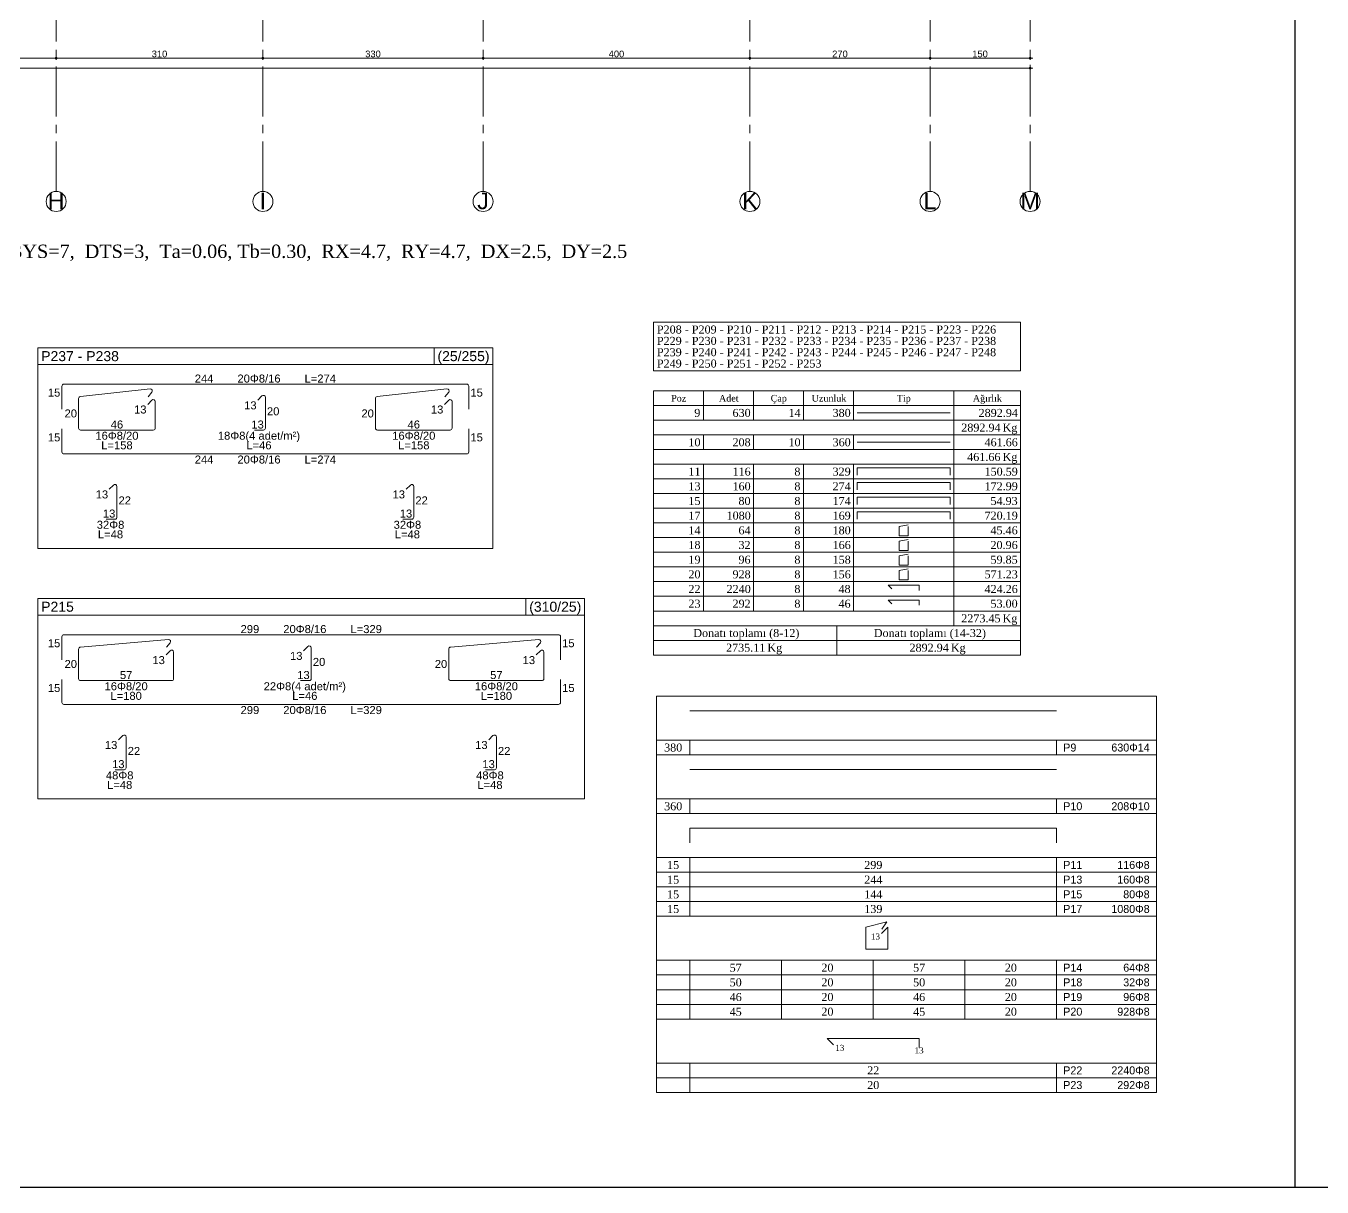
# Model space of a CAD drawing. Header units: millimetres. Extents: x 2232 to 85269, y -3593 to 5869.
# Drawn here: x 30545 to 32488, y 1369 to 3110 of the extents above; entities that cross this region are included whole.
import ezdxf

# ---------------------------------------------------------------- set-up
doc = ezdxf.new("R2010")
doc.units = ezdxf.units.MM
doc.linetypes.add('CENTER2', pattern=[112.5, 75, -12.5, 12.5, -12.5])
doc.linetypes.add('DASHDOT2', pattern=[12.7, 6.35, -3.175, 0, -3.175])
doc.layers.add('aks', color=251, linetype='DASHDOT2', lineweight=35)
for name, color, linetype in [('Donatı Metraj Tablosu', 7, 'Continuous'), ('Donatı Topl. Uzun. Yazısı', 7, 'Continuous'), ('Donatı Uz. Yazısı', 7, 'Continuous'), ('Donatı Yazısı', 7, 'Continuous'), ('Donatı Çizgisi', 7, 'Continuous'), ('Kolon', 7, 'Continuous'), ('Standart', 7, 'Continuous'), ('Ölçülendirme', 7, 'Continuous')]:
    doc.layers.add(name, color=color, linetype=linetype)
doc.styles.add('arial_1_18', font='arial.ttf', dxfattribs={"height": 0.2})
doc.styles.add('symbol_1_18', font='symbol.ttf', dxfattribs={"height": 0.2})
doc.styles.add('times new roman_1_18', font='times.ttf', dxfattribs={"height": 0.2})

# ---------------------------------------------------------------- blocks, each defined once
blk = doc.blocks.new('IDE999Entity6893')
at = {"layer": 'Donatı Çizgisi', "color": 1, "linetype": 'Continuous', "lineweight": 5}
for points in [[(21977.9, 1220), (21977.9, 1185.5)], [(22722.4, 1223), (21980.9, 1223)], [(22346.6, 1205.2), (22340.2, 1198.9)], [(22725.4, 1185.5), (22725.4, 1220)], [(22351.7, 1157.1), (22351.7, 1203.1)], [(21977.9, 1155.9), (21977.9, 1121.4)], [(22335.4, 1154.1), (22348.7, 1154.1)], [(22725.4, 1121.4), (22725.4, 1155.9)], [(21980.9, 1118.4), (22722.4, 1118.4)], [(22069.1, 1071.7), (22062.7, 1065.3)], [(22074.2, 1023.5), (22074.2, 1069.6)], [(22624.1, 1071.7), (22617.7, 1065.3)], [(22629.2, 1023.5), (22629.2, 1069.6)], [(22057.9, 1020.5), (22071.2, 1020.5)], [(22612.9, 1020.5), (22626.2, 1020.5)]]:
    blk.add_lwpolyline(points, dxfattribs=at)
at = {"layer": 'Donatı Çizgisi', "color": 5, "linetype": 'Continuous', "lineweight": 5}
for points in [[(22137.7, 1215.9), (22005.7, 1204.3)], [(22134.5, 1204.1), (22140.2, 1211)], [(22692.7, 1215.9), (22560.7, 1204.3)], [(22689.5, 1204.1), (22695.2, 1211)], [(22002.9, 1201.4), (22002.9, 1157.1)], [(22140.3, 1199), (22134, 1192.6)], [(22145.4, 1157.1), (22145.4, 1196.9)], [(22557.9, 1201.4), (22557.9, 1157.1)], [(22695.3, 1199), (22689, 1192.6)], [(22700.4, 1157.1), (22700.4, 1196.9)], [(22005.9, 1154.1), (22142.4, 1154.1)], [(22560.9, 1154.1), (22697.4, 1154.1)]]:
    blk.add_lwpolyline(points, dxfattribs=at)
at = {"layer": 'Donatı Çizgisi', "color": 1, "linetype": 'Continuous', "lineweight": 5}
for centre, start, end in [((21980.9, 1220), 90, 180), ((22348.7, 1203.1), 0, 135), ((22722.4, 1220), 0, 90), ((22348.7, 1157.1), 270, 0), ((21980.9, 1121.4), 180, 270), ((22722.4, 1121.4), 270, 0), ((22071.2, 1069.6), 0, 135), ((22626.2, 1069.6), 0, 135), ((22071.2, 1023.5), 270, 0), ((22626.2, 1023.5), 270, 0)]:
    blk.add_arc(centre, 3, start, end, dxfattribs=at)
at = {"layer": 'Donatı Çizgisi', "color": 5, "linetype": 'Continuous', "lineweight": 5}
for centre, start, end in [((22137.9, 1212.9), 320.0131, 95.0131), ((22692.9, 1212.9), 320.0131, 95.0131), ((22005.9, 1201.4), 95.0131, 180), ((22142.4, 1196.9), 0, 135), ((22560.9, 1201.4), 95.0131, 180), ((22697.4, 1196.9), 0, 135), ((22005.9, 1157.1), 180, 270), ((22142.4, 1157.1), 270, 0), ((22560.9, 1157.1), 180, 270), ((22697.4, 1157.1), 270, 0)]:
    blk.add_arc(centre, 3, start, end, dxfattribs=at)
at = {"layer": 'Standart', "color": 1, "linetype": 'Continuous', "lineweight": 5}
for points in [[(21941.9, 1252.4), (21941.9, 1277.4)], [(21941.9, 1277.4), (22761.5, 1277.4)], [(22673.5, 1277.4), (22673.5, 1252.4)], [(22761.5, 1277.4), (22761.5, 1252.4)], [(21941.9, 1252.4), (22761.5, 1252.4)], [(21941.9, 976.7), (21941.9, 1252.4)], [(22761.5, 1252.4), (22761.5, 976.7)], [(22761.5, 976.7), (21941.9, 976.7)]]:
    blk.add_lwpolyline(points, dxfattribs=at)
at = {"layer": 'Donatı Topl. Uzun. Yazısı', "color": 1, "linetype": 'Continuous', "lineweight": 5, "style": 'arial_1_18'}
for s, p in [('L=329', (22410.5, 1225.4)), ('L=180', (22050.7, 1125.3)), ('L=46', (22323.2, 1125.3)), ('L=180', (22605.7, 1125.3)), ('L=329', (22410.5, 1104)), ('L=48', (22045.7, 991.7)), ('L=48', (22600.7, 991.7))]:
    blk.add_text(s, height=12, dxfattribs=at).set_placement(p)
at = {"layer": 'Donatı Uz. Yazısı', "color": 1, "linetype": 'Continuous', "lineweight": 5, "style": 'arial_1_18'}
for s, p in [('299', (22245.8, 1225.4)), ('15', (21956.9, 1204.2)), ('20', (21981.9, 1173.1)), ('13', (22113.6, 1178.9)), ('13', (22319.9, 1185.2)), ('20', (22354.1, 1176.2)), ('20', (22536.9, 1173.1)), ('13', (22668.6, 1178.9)), ('57', (22064.9, 1156.5)), ('13', (22330.7, 1156.5)), ('57', (22619.9, 1156.5)), ('15', (22727.8, 1137.1)), ('299', (22245.8, 1104)), ('13', (22042.4, 1051.6)), ('22', (22076.6, 1042.7)), ('13', (22597.4, 1051.6)), ('22', (22631.6, 1042.7)), ('13', (22053.2, 1022.9)), ('13', (22608.2, 1022.9))]:
    blk.add_text(s, height=12, dxfattribs=at).set_placement(p)
for p in [(22727.8, 1204.2), (21956.9, 1137.1)]:
    blk.add_text('15', height=12, rotation=360, dxfattribs=at).set_placement(p)
at = {"layer": 'Donatı Yazısı', "color": 1, "linetype": 'Continuous', "lineweight": 5, "style": 'arial_1_18'}
for s, p in [('20Φ8/16', (22309.8, 1225.4)), ('16Φ8/20', (22041.9, 1139.7)), ('22Φ8(4 adet/m²)', (22280.4, 1139.7)), ('16Φ8/20', (22596.9, 1139.7)), ('20Φ8/16', (22309.8, 1104)), ('48Φ8', (22043.9, 1006.1)), ('48Φ8', (22598.9, 1006.1))]:
    blk.add_text(s, height=12, dxfattribs=at).set_placement(p)
at = {"layer": 'Standart', "color": 1, "linetype": 'Continuous', "lineweight": 5, "style": 'arial_1_18'}
for s, p in [('P215', (21946.9, 1257.4)), ('(310/25)', (22678.5, 1257.4))]:
    blk.add_text(s, height=15, dxfattribs=at).set_placement(p)
blk = doc.blocks.new('IDE999Entity6894')
at = {"layer": 'Donatı Çizgisi', "color": 1, "linetype": 'Continuous', "lineweight": 5}
for points in [[(21977.9, 1595.6), (21977.9, 1561.1)], [(22584.9, 1598.6), (21980.9, 1598.6)], [(22587.9, 1561.1), (22587.9, 1595.6)], [(22277.8, 1580.9), (22271.5, 1574.5)], [(22282.9, 1532.7), (22282.9, 1578.8)], [(21977.9, 1531.5), (21977.9, 1497)], [(22266.7, 1529.7), (22279.9, 1529.7)], [(22587.9, 1497), (22587.9, 1531.5)], [(21980.9, 1494), (22584.9, 1494)], [(22055.3, 1447.3), (22049, 1441)], [(22060.4, 1399.2), (22060.4, 1445.2)], [(22500.3, 1447.3), (22494, 1441)], [(22505.4, 1399.2), (22505.4, 1445.2)], [(22044.2, 1396.2), (22057.4, 1396.2)], [(22489.2, 1396.2), (22502.4, 1396.2)]]:
    blk.add_lwpolyline(points, dxfattribs=at)
at = {"layer": 'Donatı Çizgisi', "color": 5, "linetype": 'Continuous', "lineweight": 5}
for points in [[(22002.9, 1577.1), (22002.9, 1532.7)], [(22110.1, 1591.4), (22005.6, 1580)], [(22112.8, 1574.6), (22106.5, 1568.3)], [(22107.1, 1579.5), (22112.7, 1586.5)], [(22447.9, 1577.1), (22447.9, 1532.7)], [(22555.1, 1591.4), (22450.6, 1580)], [(22557.8, 1574.6), (22551.5, 1568.3)], [(22552.1, 1579.5), (22557.7, 1586.5)], [(22117.9, 1532.7), (22117.9, 1572.5)], [(22562.9, 1532.7), (22562.9, 1572.5)], [(22005.9, 1529.7), (22114.9, 1529.7)], [(22450.9, 1529.7), (22559.9, 1529.7)]]:
    blk.add_lwpolyline(points, dxfattribs=at)
at = {"layer": 'Donatı Çizgisi', "color": 1, "linetype": 'Continuous', "lineweight": 5}
for centre, start, end in [((21980.9, 1595.6), 90, 180), ((22584.9, 1595.6), 0, 90), ((22279.9, 1578.8), 0, 135), ((22279.9, 1532.7), 270, 0), ((21980.9, 1497), 180, 270), ((22584.9, 1497), 270, 0), ((22057.4, 1445.2), 0, 135), ((22502.4, 1445.2), 0, 135), ((22057.4, 1399.2), 270, 0), ((22502.4, 1399.2), 270, 0)]:
    blk.add_arc(centre, 3, start, end, dxfattribs=at)
at = {"layer": 'Donatı Çizgisi', "color": 5, "linetype": 'Continuous', "lineweight": 5}
for centre, start, end in [((22005.9, 1577.1), 96.2034, 180), ((22110.4, 1588.4), 321.2034, 96.2034), ((22114.9, 1572.5), 0, 135), ((22450.9, 1577.1), 96.2034, 180), ((22555.4, 1588.4), 321.2034, 96.2034), ((22559.9, 1572.5), 0, 135), ((22005.9, 1532.7), 180, 270), ((22114.9, 1532.7), 270, 0), ((22450.9, 1532.7), 180, 270), ((22559.9, 1532.7), 270, 0)]:
    blk.add_arc(centre, 3, start, end, dxfattribs=at)
at = {"layer": 'Standart', "color": 1, "linetype": 'Continuous', "lineweight": 5}
for points in [[(21941.9, 1628.1), (21941.9, 1653.1)], [(21941.9, 1653.1), (22624, 1653.1)], [(22535.9, 1653.1), (22535.9, 1628.1)], [(22624, 1653.1), (22624, 1628.1)], [(21941.9, 1628.1), (22624, 1628.1)], [(21941.9, 1352.4), (21941.9, 1628.1)], [(22624, 1628.1), (22624, 1352.4)], [(22624, 1352.4), (21941.9, 1352.4)]]:
    blk.add_lwpolyline(points, dxfattribs=at)
at = {"layer": 'Donatı Topl. Uzun. Yazısı', "color": 1, "linetype": 'Continuous', "lineweight": 5, "style": 'arial_1_18'}
for s, p in [('L=274', (22341.7, 1601)), ('L=158', (22036.9, 1500.9)), ('L=46', (22254.4, 1500.9)), ('L=158', (22481.9, 1500.9)), ('L=274', (22341.7, 1479.6)), ('L=48', (22031.9, 1367.4)), ('L=48', (22476.9, 1367.4))]:
    blk.add_text(s, height=12, rotation=360, dxfattribs=at).set_placement(p)
at = {"layer": 'Donatı Uz. Yazısı', "color": 1, "linetype": 'Continuous', "lineweight": 5, "style": 'arial_1_18'}
for s, p in [('244', (22177.1, 1601)), ('15', (21956.9, 1579.9)), ('15', (22590.3, 1579.9)), ('20', (21981.9, 1548.7)), ('13', (22086.1, 1554.6)), ('13', (22251.1, 1560.8)), ('20', (22285.3, 1551.9)), ('20', (22426.9, 1548.7)), ('13', (22531.1, 1554.6)), ('46', (22051.1, 1532.1)), ('13', (22261.9, 1532.1)), ('46', (22496.1, 1532.1)), ('15', (21956.9, 1512.8)), ('15', (22590.3, 1512.8)), ('244', (22177.1, 1479.6)), ('13', (22028.6, 1427.3)), ('13', (22473.6, 1427.3)), ('22', (22062.8, 1418.3)), ('22', (22507.8, 1418.3)), ('13', (22039.4, 1398.6)), ('13', (22484.4, 1398.6))]:
    blk.add_text(s, height=12, rotation=360, dxfattribs=at).set_placement(p)
at = {"layer": 'Donatı Yazısı', "color": 1, "linetype": 'Continuous', "lineweight": 5, "style": 'arial_1_18'}
for s, p in [('20Φ8/16', (22241.1, 1601)), ('16Φ8/20', (22028.1, 1515.3)), ('18Φ8(4 adet/m²)', (22211.7, 1515.3)), ('16Φ8/20', (22473.1, 1515.3)), ('20Φ8/16', (22241.1, 1479.6)), ('32Φ8', (22030.2, 1381.8)), ('32Φ8', (22475.2, 1381.8))]:
    blk.add_text(s, height=12, rotation=360, dxfattribs=at).set_placement(p)
at = {"layer": 'Standart', "color": 1, "linetype": 'Continuous', "lineweight": 5, "style": 'arial_1_18'}
for s, p in [('P237 - P238', (21946.9, 1633.1)), ('(25/255)', (22540.9, 1633.1))]:
    blk.add_text(s, height=15, dxfattribs=at).set_placement(p)
blk = doc.blocks.new('IDE999Entity6896')
at = {"layer": 'Donatı Metraj Tablosu', "color": 1, "linetype": 'Continuous', "lineweight": 5}
for points in [[(22201.2, -228), (22751.2, -228)], [(22201.2, -228), (22201.2, -624)], [(22276.2, -228), (22276.2, -272)], [(22351.2, -228), (22351.2, -272)], [(22426.2, -228), (22426.2, -272)], [(22501.2, -228), (22501.2, -272)], [(22651.2, -228), (22651.2, -580)], [(22751.2, -228), (22751.2, -624)], [(22201.2, -250), (22751.2, -250)], [(22201.2, -272), (22751.2, -272)], [(22506.7, -261), (22645.7, -261)], [(22201.2, -294), (22751.2, -294)], [(22276.2, -294), (22276.2, -316)], [(22351.2, -294), (22351.2, -316)], [(22426.2, -294), (22426.2, -316)], [(22501.2, -294), (22501.2, -316)], [(22506.7, -305), (22645.7, -305)], [(22201.2, -316), (22751.2, -316)], [(22201.2, -338), (22751.2, -338)], [(22276.2, -338), (22276.2, -558)], [(22351.2, -338), (22351.2, -558)], [(22426.2, -338), (22426.2, -558)], [(22501.2, -338), (22501.2, -558)], [(22506.7, -343.5), (22645.7, -343.5)], [(22506.7, -354.5), (22506.7, -343.5)], [(22645.7, -354.5), (22645.7, -343.5)], [(22201.2, -360), (22751.2, -360)], [(22506.7, -365.5), (22645.7, -365.5)], [(22506.7, -376.5), (22506.7, -365.5)], [(22645.7, -376.5), (22645.7, -365.5)], [(22201.2, -382), (22751.2, -382)], [(22506.7, -387.5), (22645.7, -387.5)], [(22506.7, -398.5), (22506.7, -387.5)], [(22645.7, -398.5), (22645.7, -387.5)], [(22201.2, -404), (22751.2, -404)], [(22201.2, -426), (22751.2, -426)], [(22506.7, -409.5), (22645.7, -409.5)], [(22506.7, -420.5), (22506.7, -409.5)], [(22645.7, -420.5), (22645.7, -409.5)], [(22569.3, -431.5), (22582.7, -428.8)], [(22569.3, -445.3), (22569.3, -431.5)], [(22583.1, -445.3), (22569.3, -445.3)], [(22583.1, -431.5), (22583.1, -445.3)], [(22201.2, -448), (22751.2, -448)], [(22569.3, -453.5), (22582.7, -450.8)], [(22569.3, -467.3), (22569.3, -453.5)], [(22583.1, -453.5), (22583.1, -467.3)], [(22201.2, -470), (22751.2, -470)], [(22583.1, -467.3), (22569.3, -467.3)], [(22569.3, -475.5), (22582.7, -472.8)], [(22569.3, -489.3), (22569.3, -475.5)], [(22583.1, -475.5), (22583.1, -489.3)], [(22201.2, -492), (22751.2, -492)], [(22583.1, -489.3), (22569.3, -489.3)], [(22569.3, -497.5), (22582.7, -494.8)], [(22569.3, -511.3), (22569.3, -497.5)], [(22583.1, -497.5), (22583.1, -511.3)], [(22201.2, -514), (22751.2, -514)], [(22553, -519.5), (22599.4, -519.5)], [(22553, -519.5), (22558.5, -525)], [(22583.1, -511.3), (22569.3, -511.3)], [(22599.4, -519.5), (22599.4, -527.3)], [(22201.2, -536), (22751.2, -536)], [(22553, -541.5), (22599.4, -541.5)], [(22553, -541.5), (22558.5, -547)], [(22599.4, -541.5), (22599.4, -549.3)], [(22201.2, -558), (22751.2, -558)], [(22201.2, -580), (22751.2, -580)], [(22476.2, -580), (22476.2, -624)], [(22201.2, -602), (22751.2, -602)], [(22201.2, -624), (22751.2, -624)]]:
    blk.add_lwpolyline(points, dxfattribs=at)
at = {"layer": 'Donatı Metraj Tablosu', "color": 1, "linetype": 'Continuous', "lineweight": 5, "style": 'times new roman_1_18'}
for s, height, p in [('Poz', 10, (22227.6, -244)), ('Adet', 10, (22299.3, -244)), ('Çap', 10, (22376.8, -244)), ('Uzunluk', 10, (22438.2, -244)), ('Tip', 10, (22565.9, -244)), ('Ağırlık', 10, (22679.8, -244)), ('9', 12, (22262.3, -267)), ('630', 12, (22319.6, -267)), ('14', 12, (22403.5, -267)), ('380', 12, (22469.6, -267)), ('2892.94', 12, (22688.5, -267)), ('2892.94', 12, (22662.5, -289)), ('Kg', 12, (22724.5, -289)), ('10', 12, (22253.5, -311)), ('208', 12, (22319.6, -311)), ('10', 12, (22403.5, -311)), ('360', 12, (22469.6, -311)), ('461.66', 12, (22697.4, -311)), ('461.66', 12, (22671.4, -333)), ('Kg', 12, (22724.5, -333)), ('11', 12, (22253.5, -355)), ('116', 12, (22319.6, -355)), ('8', 12, (22412.3, -355)), ('329', 12, (22469.6, -355)), ('150.59', 12, (22697.4, -355)), ('13', 12, (22253.5, -377)), ('160', 12, (22319.6, -377)), ('8', 12, (22412.3, -377)), ('274', 12, (22469.6, -377)), ('172.99', 12, (22697.4, -377)), ('15', 12, (22253.5, -399)), ('80', 12, (22328.5, -399)), ('8', 12, (22412.3, -399)), ('174', 12, (22469.6, -399)), ('54.93', 12, (22706.3, -399)), ('17', 12, (22253.5, -421)), ('1080', 12, (22310.7, -421)), ('8', 12, (22412.3, -421)), ('169', 12, (22469.6, -421)), ('720.19', 12, (22697.4, -421)), ('14', 12, (22253.5, -443)), ('64', 12, (22328.5, -443)), ('8', 12, (22412.3, -443)), ('180', 12, (22469.6, -443)), ('45.46', 12, (22706.3, -443)), ('18', 12, (22253.5, -465)), ('32', 12, (22328.5, -465)), ('8', 12, (22412.3, -465)), ('166', 12, (22469.6, -465)), ('20.96', 12, (22706.3, -465)), ('19', 12, (22253.5, -487)), ('96', 12, (22328.5, -487)), ('8', 12, (22412.3, -487)), ('158', 12, (22469.6, -487)), ('59.85', 12, (22706.3, -487)), ('20', 12, (22253.5, -509)), ('928', 12, (22319.6, -509)), ('8', 12, (22412.3, -509)), ('156', 12, (22469.6, -509)), ('571.23', 12, (22697.4, -509)), ('22', 12, (22253.5, -531)), ('2240', 12, (22310.7, -531)), ('8', 12, (22412.3, -531)), ('48', 12, (22478.5, -531)), ('424.26', 12, (22697.4, -531)), ('23', 12, (22253.5, -553)), ('292', 12, (22319.6, -553)), ('8', 12, (22412.3, -553)), ('46', 12, (22478.5, -553)), ('53.00', 12, (22706.3, -553)), ('2273.45', 12, (22662.5, -575)), ('Kg', 12, (22724.5, -575)), ('Donatı toplamı (8-12)', 12, (22260.8, -597)), ('Donatı toplamı (14-32)', 12, (22531.4, -597)), ('2735.11', 12, (22309.9, -619)), ('Kg', 12, (22371.9, -619)), ('2892.94', 12, (22584.9, -619)), ('Kg', 12, (22646.9, -619))]:
    blk.add_text(s, height=height, dxfattribs=at).set_placement(p)
blk = doc.blocks.new('IDE999Entity6897')
at = {"layer": 'Donatı Metraj Tablosu', "color": 1, "linetype": 'Continuous', "lineweight": 5}
for points in [[(22201.2, -198), (22201.2, -125)], [(22201.2, -125), (22751.2, -125)], [(22751.2, -125), (22751.2, -198)], [(22751.2, -198), (22201.2, -198)]]:
    blk.add_lwpolyline(points, dxfattribs=at)
at = {"layer": 'Donatı Metraj Tablosu', "color": 1, "linetype": 'Continuous', "lineweight": 5, "style": 'times new roman_1_18'}
for s, p in [('P208 - P209 - P210 - P211 - P212 - P213 - P214 - P215 - P223 - P226', (22206.2, -142)), ('P229 - P230 - P231 - P232 - P233 - P234 - P235 - P236 - P237 - P238', (22206.2, -159)), ('P239 - P240 - P241 - P242 - P243 - P244 - P245 - P246 - P247 - P248', (22206.2, -176)), ('P249 - P250 - P251 - P252 - P253', (22206.2, -193))]:
    blk.add_text(s, height=12, dxfattribs=at).set_placement(p)
blk = doc.blocks.new('IDE999Entity6898')
at = {"layer": 'Donatı Metraj Tablosu', "color": 1, "linetype": 'Continuous', "lineweight": 5}
for points in [[(22781.2, -30), (23531.2, -30)], [(22781.2, -30), (22781.2, -118)], [(23531.2, -30), (23531.2, -118)], [(22831.2, -52), (23381.2, -52)], [(22781.2, -96), (23531.2, -96)], [(22831.2, -96), (22831.2, -118)], [(23381.2, -96), (23381.2, -118)], [(22781.2, -118), (23531.2, -118)], [(22781.2, -118), (23531.2, -118)], [(22781.2, -118), (22781.2, -206)], [(23531.2, -118), (23531.2, -206)], [(22831.2, -140), (23381.2, -140)], [(22781.2, -184), (23531.2, -184)], [(22831.2, -184), (22831.2, -206)], [(23381.2, -184), (23381.2, -206)], [(22781.2, -206), (23531.2, -206)], [(22781.2, -206), (23531.2, -206)], [(22781.2, -206), (22781.2, -360)], [(23531.2, -206), (23531.2, -360)], [(22831.2, -228), (23381.2, -228)], [(22831.2, -228), (22831.2, -250)], [(23381.2, -228), (23381.2, -250)], [(22781.2, -272), (23531.2, -272)], [(22831.2, -272), (22831.2, -360)], [(23381.2, -272), (23381.2, -360)], [(22781.2, -294), (23531.2, -294)], [(22781.2, -316), (23531.2, -316)], [(22781.2, -338), (23531.2, -338)], [(22781.2, -360), (23531.2, -360)], [(22781.2, -360), (23531.2, -360)], [(22781.2, -360), (22781.2, -514)], [(23095.2, -376.5), (23126.6, -368.3)], [(23126.6, -368.3), (23119, -379.1)], [(23531.2, -360), (23531.2, -514)], [(23095.2, -376.5), (23095.2, -409.5)], [(23128.2, -376.5), (23118.9, -385.8)], [(23128.2, -409.5), (23128.2, -376.5)], [(22781.2, -426), (23531.2, -426)], [(22831.2, -426), (22831.2, -514)], [(22968.7, -426), (22968.7, -514)], [(23095.2, -409.5), (23128.2, -409.5)], [(23106.2, -426), (23106.2, -514)], [(23243.7, -426), (23243.7, -514)], [(23381.2, -426), (23381.2, -514)], [(22781.2, -448), (23531.2, -448)], [(22781.2, -470), (23531.2, -470)], [(22781.2, -492), (23531.2, -492)], [(22781.2, -514), (23531.2, -514)], [(22781.2, -514), (23531.2, -514)], [(22781.2, -514), (22781.2, -624)], [(23531.2, -514), (23531.2, -624)], [(23037.5, -543.3), (23175, -543.3)], [(23037.5, -543.3), (23046.8, -552.7)], [(23175, -543.3), (23175, -556.5)], [(22781.2, -580), (23531.2, -580)], [(22831.2, -580), (22831.2, -624)], [(23381.2, -580), (23381.2, -624)], [(22781.2, -602), (23531.2, -602)], [(22781.2, -624), (23531.2, -624)]]:
    blk.add_lwpolyline(points, dxfattribs=at)
for s, height, style, p in [('380', 12, 'times new roman_1_18', (22792.9, -113)), ('R9', 12, 'symbol_1_18', (23391.2, -113)), ('630F14', 12, 'symbol_1_18', (23463.3, -113)), ('360', 12, 'times new roman_1_18', (22792.9, -201)), ('R10', 12, 'symbol_1_18', (23391.2, -201)), ('208F10', 12, 'symbol_1_18', (23463.3, -201)), ('15', 12, 'times new roman_1_18', (22797.3, -289)), ('299', 12, 'times new roman_1_18', (23092.9, -289)), ('R11', 12, 'symbol_1_18', (23391.2, -289)), ('116F8', 12, 'symbol_1_18', (23472.2, -289)), ('15', 12, 'times new roman_1_18', (22797.3, -311)), ('244', 12, 'times new roman_1_18', (23092.9, -311)), ('R13', 12, 'symbol_1_18', (23391.2, -311)), ('160F8', 12, 'symbol_1_18', (23472.2, -311)), ('15', 12, 'times new roman_1_18', (22797.3, -333)), ('144', 12, 'times new roman_1_18', (23092.9, -333)), ('R15', 12, 'symbol_1_18', (23391.2, -333)), ('80F8', 12, 'symbol_1_18', (23481.1, -333)), ('15', 12, 'times new roman_1_18', (22797.3, -355)), ('139', 12, 'times new roman_1_18', (23092.9, -355)), ('R17', 12, 'symbol_1_18', (23391.2, -355)), ('1080F8', 12, 'symbol_1_18', (23463.3, -355)), ('13', 9, 'times new roman_1_18', (23102.9, -394.8)), ('57', 12, 'times new roman_1_18', (22891.1, -443)), ('20', 12, 'times new roman_1_18', (23028.6, -443)), ('57', 12, 'times new roman_1_18', (23166.1, -443)), ('20', 12, 'times new roman_1_18', (23303.6, -443)), ('R14', 12, 'symbol_1_18', (23391.2, -443)), ('64F8', 12, 'symbol_1_18', (23481.1, -443)), ('50', 12, 'times new roman_1_18', (22891.1, -465)), ('20', 12, 'times new roman_1_18', (23028.6, -465)), ('50', 12, 'times new roman_1_18', (23166.1, -465)), ('20', 12, 'times new roman_1_18', (23303.6, -465)), ('R18', 12, 'symbol_1_18', (23391.2, -465)), ('32F8', 12, 'symbol_1_18', (23481.1, -465)), ('46', 12, 'times new roman_1_18', (22891.1, -487)), ('20', 12, 'times new roman_1_18', (23028.6, -487)), ('46', 12, 'times new roman_1_18', (23166.1, -487)), ('20', 12, 'times new roman_1_18', (23303.6, -487)), ('R19', 12, 'symbol_1_18', (23391.2, -487)), ('96F8', 12, 'symbol_1_18', (23481.1, -487)), ('45', 12, 'times new roman_1_18', (22891.1, -509)), ('20', 12, 'times new roman_1_18', (23028.6, -509)), ('45', 12, 'times new roman_1_18', (23166.1, -509)), ('20', 12, 'times new roman_1_18', (23303.6, -509)), ('R20', 12, 'symbol_1_18', (23391.2, -509)), ('928F8', 12, 'symbol_1_18', (23472.2, -509)), ('13', 9, 'times new roman_1_18', (23049.5, -561.7)), ('13', 9, 'times new roman_1_18', (23168.3, -565.5)), ('22', 12, 'times new roman_1_18', (23097.3, -597)), ('R22', 12, 'symbol_1_18', (23391.2, -597)), ('2240F8', 12, 'symbol_1_18', (23463.3, -597)), ('20', 12, 'times new roman_1_18', (23097.3, -619)), ('R23', 12, 'symbol_1_18', (23391.2, -619)), ('292F8', 12, 'symbol_1_18', (23472.2, -619))]:
    blk.add_text(s, height=height, dxfattribs=dict(at, style=style)).set_placement(p)
blk = doc.blocks.new('IDE999Entity6900')
at = {"layer": 'aks', "color": 250, "linetype": 'CENTER2', "lineweight": 5}
blk.add_lwpolyline([(21382.5, -100), (21382.5, 200)], dxfattribs=at)
at = {"layer": 'aks', "color": 30, "linetype": 'Continuous', "lineweight": 5}
blk.add_circle((21382.5, -115), 15, dxfattribs=at)
at = {"layer": 'aks', "color": 1, "linetype": 'Continuous', "lineweight": 5, "style": 'arial_1_18'}
blk.add_text('L', height=25, dxfattribs=at).set_placement((21372.8, -126.6))
blk = doc.blocks.new('IDE999Entity6901')
at = {"layer": 'aks', "color": 250, "linetype": 'CENTER2', "lineweight": 5}
blk.add_lwpolyline([(21532.5, -100), (21532.5, 200)], dxfattribs=at)
at = {"layer": 'aks', "color": 30, "linetype": 'Continuous', "lineweight": 5}
blk.add_circle((21532.5, -115), 15, dxfattribs=at)
at = {"layer": 'aks', "color": 1, "linetype": 'Continuous', "lineweight": 5, "style": 'arial_1_18'}
blk.add_text('M', height=25, dxfattribs=at).set_placement((21517.9, -126.6))
blk = doc.blocks.new('IDE999Entity6902')
at = {"layer": 'aks', "color": 250, "linetype": 'CENTER2', "lineweight": 5}
blk.add_lwpolyline([(21112.5, -100), (21112.5, 200)], dxfattribs=at)
at = {"layer": 'aks', "color": 30, "linetype": 'Continuous', "lineweight": 5}
blk.add_circle((21112.5, -115), 15, dxfattribs=at)
at = {"layer": 'aks', "color": 1, "linetype": 'Continuous', "lineweight": 5, "style": 'arial_1_18'}
blk.add_text('K', height=25, dxfattribs=at).set_placement((21100.8, -126.6))
blk = doc.blocks.new('IDE999Entity6903')
at = {"layer": 'aks', "color": 250, "linetype": 'CENTER2', "lineweight": 5}
blk.add_lwpolyline([(20382.5, -100), (20382.5, 200)], dxfattribs=at)
at = {"layer": 'aks', "color": 30, "linetype": 'Continuous', "lineweight": 5}
blk.add_circle((20382.5, -115), 15, dxfattribs=at)
at = {"layer": 'aks', "color": 1, "linetype": 'Continuous', "lineweight": 5, "style": 'arial_1_18'}
blk.add_text('I', height=25, dxfattribs=at).set_placement((20377.6, -126.6))
blk = doc.blocks.new('IDE999Entity6904')
at = {"layer": 'aks', "color": 250, "linetype": 'CENTER2', "lineweight": 5}
blk.add_lwpolyline([(20712.5, -100), (20712.5, 200)], dxfattribs=at)
at = {"layer": 'aks', "color": 30, "linetype": 'Continuous', "lineweight": 5}
blk.add_circle((20712.5, -115), 15, dxfattribs=at)
at = {"layer": 'aks', "color": 1, "linetype": 'Continuous', "lineweight": 5, "style": 'arial_1_18'}
blk.add_text('J', height=25, dxfattribs=at).set_placement((20703.7, -126.6))
blk = doc.blocks.new('IDE999Entity6905')
at = {"layer": 'aks', "color": 250, "linetype": 'CENTER2', "lineweight": 5}
blk.add_lwpolyline([(20072.5, -100), (20072.5, 200)], dxfattribs=at)
at = {"layer": 'aks', "color": 30, "linetype": 'Continuous', "lineweight": 5}
blk.add_circle((20072.5, -115), 15, dxfattribs=at)
at = {"layer": 'aks', "color": 1, "linetype": 'Continuous', "lineweight": 5, "style": 'arial_1_18'}
blk.add_text('H', height=25, dxfattribs=at).set_placement((20059.9, -126.6))

msp = doc.modelspace()

# ---------------------------------------------------------------- linework, layer by layer
for p, q in [((32447.1, 5868.7), (32447.1, 1368.7)), ((3332.4, 1368.7), (79990.7, 1368.7))]:
    msp.add_line(p, q)
at = {"layer": 'Ölçülendirme', "color": 5, "linetype": 'Continuous', "lineweight": 5}
for points in [[(28786.2, 3061.4), (32054.2, 3061.4)], [(30590.2, 3066.4), (30590.2, 3058.9)], [(30900.2, 3066.4), (30900.2, 3058.9)], [(31230.2, 3066.4), (31230.2, 3058.9)], [(31630.2, 3066.4), (31630.2, 3058.9)], [(31900.2, 3066.4), (31900.2, 3058.9)], [(32050.2, 3066.4), (32050.2, 3058.9)], [(32050.2, 3051.4), (32050.2, 3043.9)], [(28786.2, 3046.4), (32054.2, 3046.4)]]:
    msp.add_lwpolyline(points, dxfattribs=at)
for centre in [(30590.2, 3061.4), (30900.2, 3061.4), (31230.2, 3061.4), (31630.2, 3061.4), (31900.2, 3061.4), (32050.2, 3061.4), (32050.2, 3046.4)]:
    msp.add_circle(centre, 1.5, dxfattribs=at)

# ---------------------------------------------------------------- block references
at = {"layer": 'aks'}
for name in ['IDE999Entity6905', 'IDE999Entity6903', 'IDE999Entity6904', 'IDE999Entity6902', 'IDE999Entity6900', 'IDE999Entity6901']:
    msp.add_blockref(name, (10517.7, 2961.4), dxfattribs=at)
at = {"layer": 'Kolon'}
for name in ['IDE999Entity6894', 'IDE999Entity6893']:
    msp.add_blockref(name, (8620.9, 973.9), dxfattribs=at)
at = {"layer": 'Standart'}
for name, p in [('IDE999Entity6897', (9284.5, 2790.4)), ('IDE999Entity6896', (9284.5, 2790.4)), ('IDE999Entity6898', (8708.7, 2134.7))]:
    msp.add_blockref(name, p, dxfattribs=at)

# ---------------------------------------------------------------- texts
at = {"layer": 'Standart', "color": 1, "linetype": 'Continuous', "lineweight": 5, "style": 'times new roman_1_18'}
msp.add_text('2. KAT KOLON APL.  PLANI ÖLÇEK:1/50-1/20 C25 - B420C;     Ss=0.429,  S1=0.143,  XC2,  YZS=ZB,  BKS=3,  I=1.0,  BYS=7,  DTS=3,  Ta=0.06, Tb=0.30,  RX=4.7,  RY=4.7,  DX=2.5,  DY=2.5', height=20, dxfattribs=at).set_placement((28996.9, 2761.7))
at = {"layer": 'Ölçülendirme', "color": 5, "linetype": 'Continuous', "lineweight": 5, "style": 'arial_1_18'}
for s, p in [('310', (30733.5, 3062.6)), ('330', (31053.5, 3062.6)), ('400', (31418.5, 3062.6)), ('270', (31753.5, 3062.6)), ('150', (31963.5, 3062.6))]:
    msp.add_text(s, height=10, dxfattribs=at).set_placement(p)

doc.saveas('drawing.dxf')
